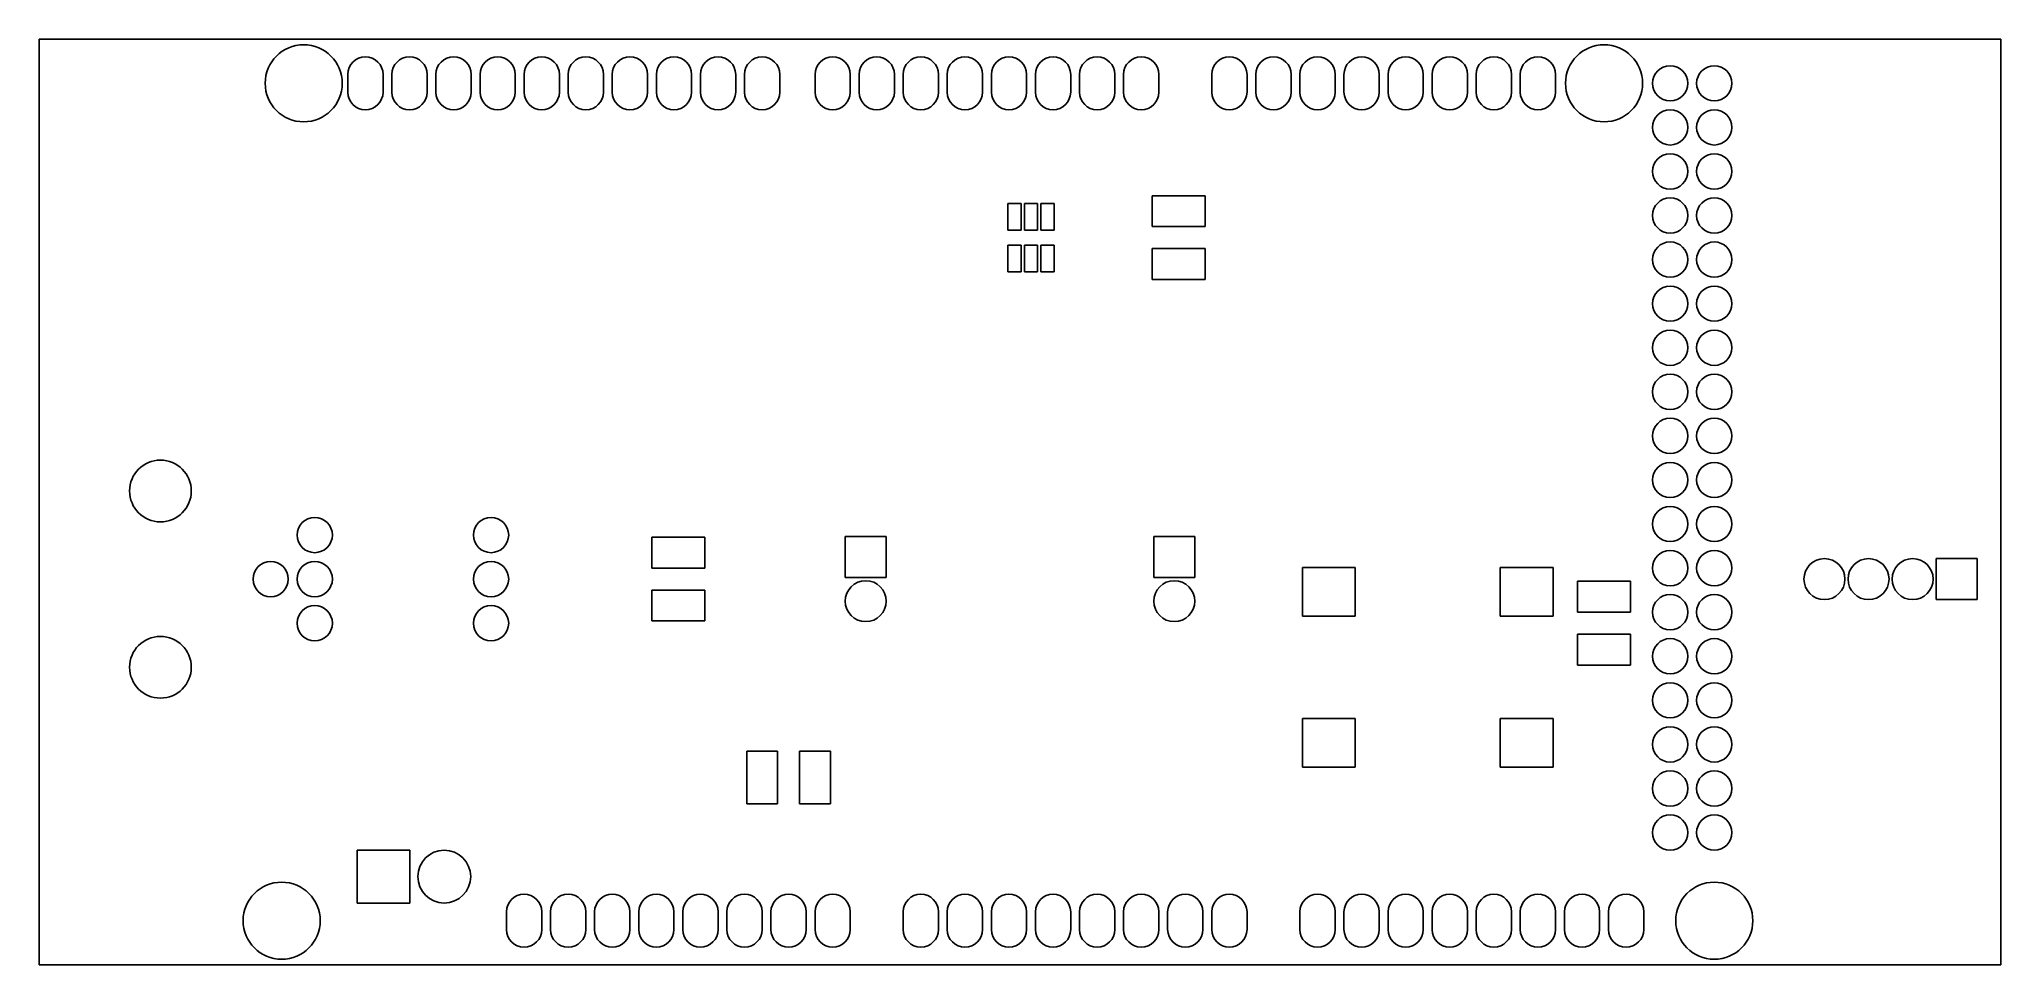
# Model space of a CAD drawing. Extents: x 45000 to 89500, y 31170 to 52170.
import ezdxf

# ---------------------------------------------------------------- set-up
doc = ezdxf.new("R2010")
doc.units = 0
doc.layers.add('BLACK', color=1, linetype='CONTINUOUS')

msp = doc.modelspace()

# ---------------------------------------------------------------- linework, layer by layer
at = {"layer": 'BLACK'}
for p, q in [((45000, 52170), (45000, 31170)), ((89500, 52170), (45000, 52170)), ((89500, 31170), (89500, 52170)), ((52000, 50970), (52000, 51370)), ((52800, 50970), (52800, 51370)), ((53000, 50970), (53000, 51370)), ((53800, 50970), (53800, 51370)), ((54000, 50970), (54000, 51370)), ((54800, 50970), (54800, 51370)), ((55000, 50970), (55000, 51370)), ((55800, 50970), (55800, 51370)), ((56000, 50970), (56000, 51370)), ((56800, 50970), (56800, 51370)), ((57000, 50970), (57000, 51370)), ((57800, 50970), (57800, 51370)), ((58000, 50970), (58000, 51370)), ((58800, 50970), (58800, 51370)), ((59000, 50970), (59000, 51370)), ((59800, 50970), (59800, 51370)), ((60000, 50970), (60000, 51370)), ((60800, 50970), (60800, 51370)), ((61000, 50970), (61000, 51370)), ((61800, 50970), (61800, 51370)), ((62600, 50970), (62600, 51370)), ((63400, 50970), (63400, 51370)), ((63600, 50970), (63600, 51370)), ((64400, 50970), (64400, 51370)), ((64600, 50970), (64600, 51370)), ((65400, 50970), (65400, 51370)), ((65600, 50970), (65600, 51370)), ((66400, 50970), (66400, 51370)), ((66600, 50970), (66600, 51370)), ((67400, 50970), (67400, 51370)), ((67600, 50970), (67600, 51370)), ((68400, 50970), (68400, 51370)), ((68600, 50970), (68600, 51370)), ((69400, 50970), (69400, 51370)), ((69600, 50970), (69600, 51370)), ((70400, 50970), (70400, 51370)), ((71600, 50970), (71600, 51370)), ((72400, 50970), (72400, 51370)), ((72600, 50970), (72600, 51370)), ((73400, 50970), (73400, 51370)), ((73600, 50970), (73600, 51370)), ((74400, 50970), (74400, 51370)), ((74600, 50970), (74600, 51370)), ((75400, 50970), (75400, 51370)), ((75600, 50970), (75600, 51370)), ((76400, 50970), (76400, 51370)), ((76600, 50970), (76600, 51370)), ((77400, 50970), (77400, 51370)), ((77600, 50970), (77600, 51370)), ((78400, 50970), (78400, 51370)), ((78600, 50970), (78600, 51370)), ((79400, 50970), (79400, 51370)), ((71450, 48620), (70250, 48620)), ((70250, 48620), (70250, 47920)), ((71450, 47920), (71450, 48620)), ((67276, 48444), (66976, 48444)), ((66976, 48444), (66976, 47840)), ((67276, 47840), (67276, 48444)), ((67650, 48444), (67350, 48444)), ((67350, 48444), (67350, 47840)), ((67650, 47840), (67650, 48444)), ((68024, 48444), (67724, 48444)), ((67724, 48444), (67724, 47840)), ((68024, 47840), (68024, 48444)), ((66976, 47840), (67276, 47840)), ((67350, 47840), (67650, 47840)), ((67724, 47840), (68024, 47840)), ((70250, 47920), (71450, 47920)), ((67276, 47500), (66976, 47500)), ((66976, 47500), (66976, 46896)), ((67276, 46896), (67276, 47500)), ((67650, 47500), (67350, 47500)), ((67350, 47500), (67350, 46896)), ((67650, 46896), (67650, 47500)), ((68024, 47500), (67724, 47500)), ((67724, 47500), (67724, 46896)), ((68024, 46896), (68024, 47500)), ((71450, 47420), (70250, 47420)), ((70250, 47420), (70250, 46720)), ((71450, 46720), (71450, 47420)), ((66976, 46896), (67276, 46896)), ((67350, 46896), (67650, 46896)), ((67724, 46896), (68024, 46896)), ((70250, 46720), (71450, 46720)), ((60100, 40870), (58900, 40870)), ((58900, 40870), (58900, 40170)), ((60100, 40170), (60100, 40870)), ((64215, 40885), (63285, 40885)), ((63285, 40885), (63285, 39955)), ((64215, 39955), (64215, 40885)), ((71215, 40885), (70285, 40885)), ((70285, 40885), (70285, 39955)), ((71215, 39955), (71215, 40885)), ((58900, 40170), (60100, 40170)), ((74856, 40183), (73656, 40183)), ((73656, 40183), (73656, 39083)), ((74856, 39083), (74856, 40183)), ((79344, 40183), (78144, 40183)), ((78144, 40183), (78144, 39083)), ((79344, 39083), (79344, 40183)), ((88035, 40385), (88035, 39455)), ((88965, 40385), (88035, 40385)), ((88965, 39455), (88965, 40385)), ((60100, 39670), (58900, 39670)), ((58900, 39670), (58900, 38970)), ((60100, 38970), (60100, 39670)), ((63285, 39955), (64215, 39955)), ((70285, 39955), (71215, 39955)), ((81100, 39870), (79900, 39870)), ((79900, 39870), (79900, 39170)), ((81100, 39170), (81100, 39870)), ((79900, 39170), (81100, 39170)), ((88035, 39455), (88965, 39455)), ((58900, 38970), (60100, 38970)), ((73656, 39083), (74856, 39083)), ((78144, 39083), (79344, 39083)), ((81100, 38670), (79900, 38670)), ((79900, 38670), (79900, 37970)), ((81100, 37970), (81100, 38670)), ((79900, 37970), (81100, 37970)), ((74856, 36757), (73656, 36757)), ((73656, 36757), (73656, 35657)), ((74856, 35657), (74856, 36757)), ((79344, 36757), (78144, 36757)), ((78144, 36757), (78144, 35657)), ((79344, 35657), (79344, 36757)), ((61750, 36020), (61050, 36020)), ((61050, 36020), (61050, 34820)), ((61750, 34820), (61750, 36020)), ((62950, 36020), (62250, 36020)), ((62250, 36020), (62250, 34820)), ((62950, 34820), (62950, 36020)), ((73656, 35657), (74856, 35657)), ((78144, 35657), (79344, 35657)), ((61050, 34820), (61750, 34820)), ((62250, 34820), (62950, 34820)), ((52211, 33770), (52211, 32570)), ((53411, 33770), (52211, 33770)), ((53411, 32570), (53411, 33770)), ((52211, 32570), (53411, 32570)), ((55600, 31970), (55600, 32370)), ((56400, 31970), (56400, 32370)), ((56600, 31970), (56600, 32370)), ((57400, 31970), (57400, 32370)), ((57600, 31970), (57600, 32370)), ((58400, 31970), (58400, 32370)), ((58600, 31970), (58600, 32370)), ((59400, 31970), (59400, 32370)), ((59600, 31970), (59600, 32370)), ((60400, 31970), (60400, 32370)), ((60600, 31970), (60600, 32370)), ((61400, 31970), (61400, 32370)), ((61600, 31970), (61600, 32370)), ((62400, 31970), (62400, 32370)), ((62600, 31970), (62600, 32370)), ((63400, 31970), (63400, 32370)), ((64600, 31970), (64600, 32370)), ((65400, 31970), (65400, 32370)), ((65600, 31970), (65600, 32370)), ((66400, 31970), (66400, 32370)), ((66600, 31970), (66600, 32370)), ((67400, 31970), (67400, 32370)), ((67600, 31970), (67600, 32370)), ((68400, 31970), (68400, 32370)), ((68600, 31970), (68600, 32370)), ((69400, 31970), (69400, 32370)), ((69600, 31970), (69600, 32370)), ((70400, 31970), (70400, 32370)), ((70600, 31970), (70600, 32370)), ((71400, 31970), (71400, 32370)), ((71600, 31970), (71600, 32370)), ((72400, 31970), (72400, 32370)), ((73600, 31970), (73600, 32370)), ((74400, 31970), (74400, 32370)), ((74600, 31970), (74600, 32370)), ((75400, 31970), (75400, 32370)), ((75600, 31970), (75600, 32370)), ((76400, 31970), (76400, 32370)), ((76600, 31970), (76600, 32370)), ((77400, 31970), (77400, 32370)), ((77600, 31970), (77600, 32370)), ((78400, 31970), (78400, 32370)), ((78600, 31970), (78600, 32370)), ((79400, 31970), (79400, 32370)), ((79600, 31970), (79600, 32370)), ((80400, 31970), (80400, 32370)), ((80600, 31970), (80600, 32370)), ((81400, 31970), (81400, 32370)), ((45000, 31170), (89500, 31170))]:
    msp.add_line(p, q, dxfattribs=at)
for centre, radius in [((51000, 51170), 875), ((80500, 51170), 875), ((82000, 51170), 400), ((83000, 51170), 400), ((82000, 50170), 400), ((83000, 50170), 400), ((82000, 49170), 400), ((83000, 49170), 400), ((82000, 48170), 400), ((83000, 48170), 400), ((82000, 47170), 400), ((83000, 47170), 400), ((82000, 46170), 400), ((83000, 46170), 400), ((82000, 45170), 400), ((83000, 45170), 400), ((82000, 44170), 400), ((83000, 44170), 400), ((82000, 43170), 400), ((83000, 43170), 400), ((47750, 41920), 700), ((82000, 42170), 400), ((83000, 42170), 400), ((82000, 41170), 400), ((83000, 41170), 400), ((51250, 40920), 400), ((55250, 40920), 400), ((82000, 40170), 400), ((83000, 40170), 400), ((50250, 39920), 400), ((51250, 39920), 400), ((55250, 39920), 400), ((85500, 39920), 465), ((86500, 39920), 465), ((87500, 39920), 465), ((63750, 39420), 465), ((70750, 39420), 465), ((51250, 38920), 400), ((55250, 38920), 400), ((82000, 39170), 400), ((83000, 39170), 400), ((47750, 37920), 700), ((82000, 38170), 400), ((83000, 38170), 400), ((82000, 37170), 400), ((83000, 37170), 400), ((82000, 36170), 400), ((83000, 36170), 400), ((82000, 35170), 400), ((83000, 35170), 400), ((82000, 34170), 400), ((83000, 34170), 400), ((54189, 33170), 600), ((50500, 32170), 875), ((83000, 32170), 875)]:
    msp.add_circle(centre, radius, dxfattribs=at)
for centre, start, end in [((52400, 51370), 360, 540), ((53400, 51370), 360, 540), ((54400, 51370), 360, 540), ((55400, 51370), 360, 540), ((56400, 51370), 360, 540), ((57400, 51370), 360, 540), ((58400, 51370), 360, 540), ((59400, 51370), 360, 540), ((60400, 51370), 360, 540), ((61400, 51370), 360, 540), ((63000, 51370), 360, 540), ((64000, 51370), 360, 540), ((65000, 51370), 360, 540), ((66000, 51370), 360, 540), ((67000, 51370), 360, 540), ((68000, 51370), 360, 540), ((69000, 51370), 360, 540), ((70000, 51370), 360, 540), ((72000, 51370), 360, 540), ((73000, 51370), 360, 540), ((74000, 51370), 360, 540), ((75000, 51370), 360, 540), ((76000, 51370), 360, 540), ((77000, 51370), 360, 540), ((78000, 51370), 360, 540), ((79000, 51370), 360, 540), ((52400, 50970), 180, 360), ((53400, 50970), 180, 360), ((54400, 50970), 180, 360), ((55400, 50970), 180, 360), ((56400, 50970), 180, 360), ((57400, 50970), 180, 360), ((58400, 50970), 180, 360), ((59400, 50970), 180, 360), ((60400, 50970), 180, 360), ((61400, 50970), 180, 360), ((63000, 50970), 180, 360), ((64000, 50970), 180, 360), ((65000, 50970), 180, 360), ((66000, 50970), 180, 360), ((67000, 50970), 180, 360), ((68000, 50970), 180, 360), ((69000, 50970), 180, 360), ((70000, 50970), 180, 360), ((72000, 50970), 180, 360), ((73000, 50970), 180, 360), ((74000, 50970), 180, 360), ((75000, 50970), 180, 360), ((76000, 50970), 180, 360), ((77000, 50970), 180, 360), ((78000, 50970), 180, 360), ((79000, 50970), 180, 360), ((56000, 32370), 360, 540), ((57000, 32370), 360, 540), ((58000, 32370), 360, 540), ((59000, 32370), 360, 540), ((60000, 32370), 360, 540), ((61000, 32370), 360, 540), ((62000, 32370), 360, 540), ((63000, 32370), 360, 540), ((65000, 32370), 360, 540), ((66000, 32370), 360, 540), ((67000, 32370), 360, 540), ((68000, 32370), 360, 540), ((69000, 32370), 360, 540), ((70000, 32370), 360, 540), ((71000, 32370), 360, 540), ((72000, 32370), 360, 540), ((74000, 32370), 360, 540), ((75000, 32370), 360, 540), ((76000, 32370), 360, 540), ((77000, 32370), 360, 540), ((78000, 32370), 360, 540), ((79000, 32370), 360, 540), ((80000, 32370), 360, 540), ((81000, 32370), 360, 540), ((56000, 31970), 180, 360), ((57000, 31970), 180, 360), ((58000, 31970), 180, 360), ((59000, 31970), 180, 360), ((60000, 31970), 180, 360), ((61000, 31970), 180, 360), ((62000, 31970), 180, 360), ((63000, 31970), 180, 360), ((65000, 31970), 180, 360), ((66000, 31970), 180, 360), ((67000, 31970), 180, 360), ((68000, 31970), 180, 360), ((69000, 31970), 180, 360), ((70000, 31970), 180, 360), ((71000, 31970), 180, 360), ((72000, 31970), 180, 360), ((74000, 31970), 180, 360), ((75000, 31970), 180, 360), ((76000, 31970), 180, 360), ((77000, 31970), 180, 360), ((78000, 31970), 180, 360), ((79000, 31970), 180, 360), ((80000, 31970), 180, 360), ((81000, 31970), 180, 360)]:
    msp.add_arc(centre, 400, start, end, dxfattribs=at)

doc.saveas('drawing.dxf')
